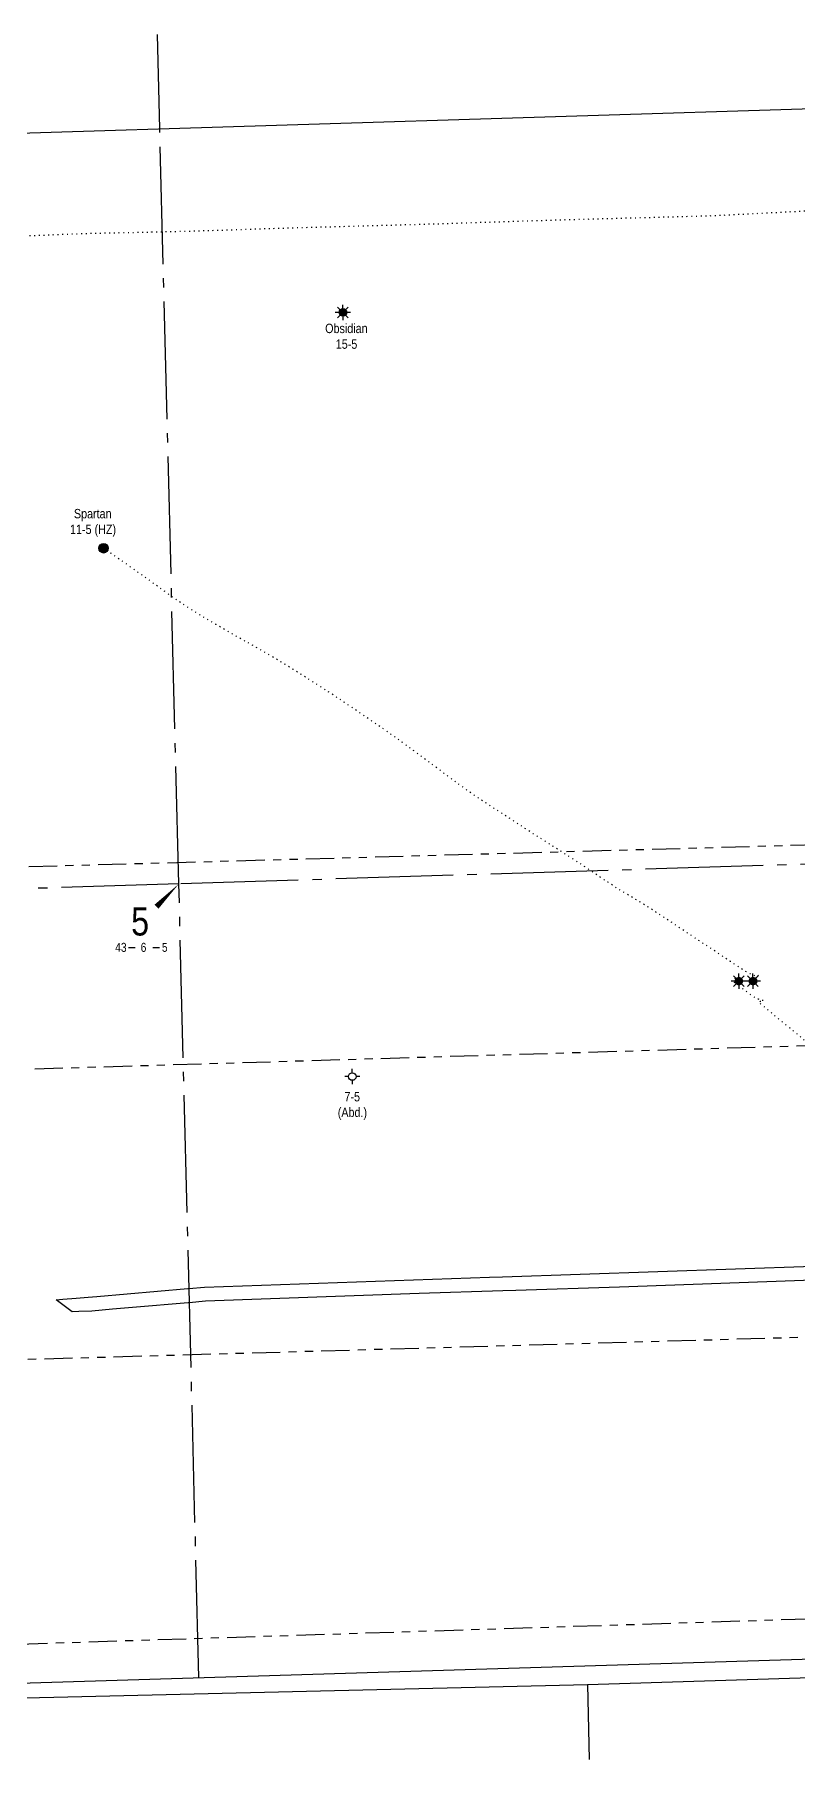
# Model space of a CAD drawing. Extents: x 640289 to 652763, y 5833822 to 5839625.
# Drawn here: x 646197 to 647009, y 5837574 to 5839411 of the extents above; entities that cross this region are included whole.
import ezdxf
from ezdxf.enums import TextEntityAlignment as Align

# ---------------------------------------------------------------- set-up
doc = ezdxf.new("R2010")
doc.units = 0
doc.header["$LTSCALE"] = 5
for name, pattern in [('foc-DOT', [1, 0.2, -0.8]), ('foc-DRILLPATH', [14.75, 6, -1.75, 1.75, -1.75, 1.75, -1.75]), ('foc-QUARTERLINE', [33, 25, -3, 2, -3])]:
    doc.linetypes.add(name, pattern=pattern)
for name, color, linetype in [('10', 1, 'Continuous'), ('9', 3, 'Continuous'), ('AS-DRILL-T', 8, 'Continuous'), ('DETAIL-HZ-Existing', 8, 'foc-DOT'), ('DRILL-T', 8, 'Continuous'), ('F-RW', 190, 'Continuous'), ('F-WS-S', 8, 'Continuous'), ('L-QSEC', 8, 'foc-QUARTERLINE'), ('L-SEC', 7, 'Continuous'), ('L-SECLBL', 7, 'Continuous'), ('P-PDRILLPATH', 12, 'foc-DRILLPATH')]:
    doc.layers.add(name, color=color, linetype=linetype)
doc.styles.add('80L', font='ARIALN.TTF', dxfattribs={"height": 10})
doc.styles.add('SIMPLEX', font='ARIALN.TTF')

# ---------------------------------------------------------------- blocks, each defined once
blk = doc.blocks.new('L-SECLBL')
at = {"layer": '9', "color": 7}
for p, q in [((-5.1, -27.8), (-12.3, -27.8)), ((20.7, -27.8), (13.5, -27.8))]:
    blk.add_line(p, q, dxfattribs=at)
at = {"layer": '10', "color": 2, "style": 'SIMPLEX'}
blk.add_attdef('SEC', text='', height=30, dxfattribs=at).set_placement((0, 0), align=Align.MIDDLE)
at = {"layer": '10', "color": 5, "style": '80L'}
blk.add_attdef('TWP', text='', height=9.5, dxfattribs=at).set_placement((-14.4, -27.4), align=Align.MIDDLE_RIGHT)
blk.add_attdef('RGE', text='', height=9.5, dxfattribs=at).set_placement((3.6, -27.4), align=Align.MIDDLE_CENTER)
blk.add_attdef('MER', text='', height=9.5, dxfattribs=at).set_placement((23.2, -27.4), align=Align.MIDDLE_LEFT)
blk = doc.blocks.new('BH-Existing')
at = {"layer": 'AS-DRILL-T'}
h = blk.add_hatch(color=256, dxfattribs=at)
h.dxf.hatch_style = 1
edge = h.paths.add_edge_path()
edge.add_arc((0, 0), 0.5, 0, 360)
blk.add_circle((0, 0), 0.5, dxfattribs=at)
blk = doc.blocks.new('GAS')
h = blk.add_hatch(color=255)
h.dxf.hatch_style = 1
edge = h.paths.add_edge_path()
edge.add_arc((0, 0), 0.9, 0, 360)
for p, q in [((-0.81, 0), (-1.62, 0)), ((-0.57, 0.57), (-1.14, 1.14)), ((0, 0.81), (0, 1.62)), ((0.57, 0.57), (1.14, 1.14)), ((1.62, 0), (0.81, 0)), ((-0.57, -0.57), (-1.14, -1.14)), ((0, -0.81), (0, -1.62)), ((1.14, -1.14), (0.57, -0.57))]:
    blk.add_line(p, q)
blk.add_circle((0, 0), 0.8)
blk = doc.blocks.new('GABD')
for p, q in [((-0.81, 0), (-1.62, 0)), ((0, 0.81), (0, 1.62)), ((1.62, 0), (0.81, 0)), ((0, -0.81), (0, -1.62))]:
    blk.add_line(p, q)
blk.add_circle((0, 0), 0.8)

msp = doc.modelspace()

# ---------------------------------------------------------------- linework, layer by layer
at = {"layer": 'DETAIL-HZ-Existing', "flags": 128}
for points in [[(644907.002, 5839078.823), (644906.995, 5839078.753), (644907.025, 5839078.744), (644906.824, 5839078.758), (644906.369, 5839078.604), (644905.63, 5839078.562), (644905.338, 5839078.953), (644905.822, 5839079.498), (644906.422, 5839080.176), (644906.737, 5839081.026), (644906.591, 5839081.212), (644906.476, 5839080.708), (644906.462, 5839080.518), (644906.438, 5839080.317), (644906.384, 5839080.105), (644906.154, 5839079.438), (644905.98, 5839078.902), (644905.835, 5839078.388), (644905.675, 5839078.053), (644905.61, 5839078.211), (644905.503, 5839078.798), (644905.802, 5839079.478), (644905.939, 5839079.582), (644906.057, 5839079.675), (644906.183, 5839079.789), (644906.427, 5839080.016), (644906.866, 5839080.39), (644907.522, 5839080.849), (644908.418, 5839081.346), (644909.541, 5839081.92), (644910.913, 5839082.571), (644912.511, 5839083.319), (644914.32, 5839084.043), (644916.332, 5839084.683), (644918.567, 5839085.23), (644921.024, 5839085.693), (644923.713, 5839086.113), (644926.601, 5839086.57), (644929.665, 5839087.151), (644932.904, 5839087.888), (644936.251, 5839088.728), (644939.816, 5839089.614), (644943.562, 5839090.466), (644947.609, 5839091.317), (644951.884, 5839092.224), (644956.406, 5839093.229), (644961.135, 5839094.331), (644966.111, 5839095.539), (644971.255, 5839096.833), (644976.624, 5839098.293), (644982.229, 5839099.871), (644987.935, 5839101.461), (644993.89, 5839103.039), (645000.098, 5839104.554), (645006.529, 5839105.966), (645013.064, 5839107.251), (645019.93, 5839108.466), (645026.988, 5839109.677), (645034.212, 5839110.962), (645041.605, 5839112.323), (645049.189, 5839113.659), (645056.933, 5839114.98), (645064.866, 5839116.347), (645072.868, 5839117.736), (645074.002, 5839117.939), (645081.078, 5839119.2), (645089.338, 5839120.677), (645097.687, 5839122.186), (645098.95, 5839122.414), (645106.035, 5839123.715), (645114.521, 5839125.308), (645122.946, 5839126.94), (645131.589, 5839128.648), (645140.272, 5839130.367), (645149.013, 5839132.138), (645157.834, 5839133.921), (645166.757, 5839135.647), (645175.702, 5839137.294), (645184.748, 5839138.894), (645193.826, 5839140.425), (645203.057, 5839141.9), (645212.279, 5839143.305), (645221.612, 5839144.683), (645230.946, 5839146.042), (645240.397, 5839147.494), (645249.786, 5839149.014), (645259.244, 5839150.546), (645266.781, 5839151.771), (645306.931, 5839158.408), (645325.909, 5839161.474), (645344.962, 5839164.332), (645363.791, 5839166.984), (645382.694, 5839169.547), (645401.799, 5839171.987), (645420.9, 5839174.276), (645440.064, 5839176.107), (645459.249, 5839177.229), (645478.356, 5839177.617), (645497.475, 5839177.606), (645516.652, 5839177.637), (645535.767, 5839177.746), (645555.002, 5839177.868), (645574.274, 5839178.112), (645593.359, 5839178.56), (645612.643, 5839179.034), (645631.827, 5839179.525), (645650.884, 5839179.912), (645670.091, 5839180.304), (645689.256, 5839180.744), (645708.461, 5839181.196), (645727.656, 5839181.647), (645746.682, 5839182.084), (645765.766, 5839182.552), (645784.972, 5839182.963), (645804.2, 5839183.316), (645823.396, 5839183.747), (645842.609, 5839184.289), (645861.645, 5839184.705), (645880.85, 5839185.157), (645900.013, 5839185.648), (645919.041, 5839186.004), (645938.32, 5839186.318), (645957.409, 5839186.976), (645976.563, 5839187.816), (645995.59, 5839188.543), (646014.772, 5839189.404), (646033.895, 5839190.293), (646053.127, 5839191.166), (646072.182, 5839191.963), (646091.409, 5839192.686), (646110.588, 5839193.327), (646129.746, 5839194.017), (646148.942, 5839194.769), (646168.047, 5839195.557), (646187.231, 5839196.399), (646206.238, 5839197.125), (646225.322, 5839197.933), (646244.509, 5839198.664), (646263.731, 5839199.216), (646282.917, 5839199.617), (646302.135, 5839199.979), (646321.331, 5839200.401), (646340.526, 5839200.862), (646359.559, 5839201.378), (646378.751, 5839201.93), (646397.822, 5839202.508), (646417.032, 5839203.149), (646436.221, 5839203.801), (646455.401, 5839204.412), (646474.631, 5839205.024), (646493.714, 5839205.562), (646512.888, 5839206.033), (646531.93, 5839206.59), (646551.103, 5839207.12), (646570.367, 5839207.614), (646589.469, 5839208.163), (646608.73, 5839208.756), (646627.953, 5839209.268), (646647.144, 5839209.869), (646666.362, 5839210.552), (646685.552, 5839211.163), (646704.742, 5839211.794), (646723.912, 5839212.395), (646742.913, 5839212.99), (646762.185, 5839213.544), (646781.387, 5839214.096), (646800.59, 5839214.617), (646819.783, 5839215.139), (646838.986, 5839215.66), (646858.2, 5839216.152), (646877.401, 5839216.734), (646896.656, 5839217.207), (646915.858, 5839217.759), (646934.85, 5839218.644), (646954.058, 5839219.666), (646973.138, 5839220.614), (646992.238, 5839221.573), (647011.386, 5839222.603), (647030.555, 5839223.604), (647049.723, 5839224.615), (647068.901, 5839225.646), (647088.074, 5839226.497), (647107.292, 5839227.179), (647126.49, 5839227.861), (647145.678, 5839228.562), (647164.844, 5839229.332), (647184.06, 5839230.085), (647203.078, 5839230.751), (647222.099, 5839231.357), (647241.35, 5839231.92), (647260.553, 5839232.462), (647279.768, 5839232.914), (647298.992, 5839233.416), (647318.161, 5839234.036), (647337.362, 5839234.648), (647356.685, 5839235.173), (647375.918, 5839235.696), (647395.06, 5839236.256), (647414.193, 5839236.775), (647433.366, 5839237.296), (647452.558, 5839237.827), (647471.791, 5839238.35), (647491.113, 5839238.905), (647510.284, 5839239.496), (647529.524, 5839240.118), (647548.716, 5839240.67), (647567.821, 5839241.128), (647587.016, 5839241.57), (647606.191, 5839242.03), (647625.414, 5839242.543), (647644.696, 5839243.127), (647663.937, 5839243.699), (647683.198, 5839244.303), (647702.398, 5839244.914), (647721.622, 5839245.397), (647740.776, 5839245.877), (647759.961, 5839246.338), (647779.085, 5839246.837), (647798.104, 5839247.463), (647817.354, 5839248.086), (647836.534, 5839248.707), (647855.703, 5839249.368), (647874.993, 5839249.992), (647894.054, 5839250.6), (647913.076, 5839251.146), (647932.379, 5839251.651), (647951.552, 5839252.171), (647970.74, 5839252.863), (647989.959, 5839253.525), (648009.139, 5839254.136), (648028.35, 5839254.748), (648047.548, 5839255.089), (648063.944, 5839255.363)], [(646961.519, 5838402.949), (646961.532, 5838402.87), (646961.573, 5838402.831), (646961.655, 5838402.763), (646961.707, 5838402.685), (646961.739, 5838402.626), (646961.743, 5838402.496), (646961.717, 5838402.365), (646961.67, 5838402.263), (646961.593, 5838402.161), (646961.497, 5838402.028), (646961.38, 5838401.935), (646961.222, 5838401.86), (646961.024, 5838401.774), (646960.787, 5838401.686), (646960.55, 5838401.599), (646960.222, 5838401.499), (646959.903, 5838401.49), (646959.659, 5838401.612), (646959.413, 5838401.795), (646959.188, 5838401.958), (646959.045, 5838402.044), (646958.922, 5838402.14), (646958.789, 5838402.257), (646958.615, 5838402.391), (646958.39, 5838402.535), (646958.137, 5838402.637), (646957.864, 5838402.739), (646957.61, 5838402.871), (646957.395, 5838403.025), (646957.201, 5838403.159), (646956.597, 5838403.601), (646956.3, 5838403.852), (646956.132, 5838404.117), (646956.084, 5838404.356), (646956.187, 5838404.589), (646956.421, 5838404.816), (646956.706, 5838404.985), (646957.031, 5838405.155), (646957.357, 5838405.285), (646957.676, 5838405.304), (646957.958, 5838405.273), (646958.199, 5838405.24), (646958.43, 5838405.207), (646958.671, 5838405.164), (646958.932, 5838405.142), (646959.173, 5838405.099), (646959.375, 5838405.035), (646959.579, 5838404.922), (646959.773, 5838404.797), (646959.947, 5838404.673), (646960.091, 5838404.537), (646960.216, 5838404.371), (646960.321, 5838404.204), (646960.386, 5838404.025), (646960.421, 5838403.876), (646960.425, 5838403.737), (646960.409, 5838403.616), (646960.402, 5838403.516), (646960.413, 5838403.476), (646960.392, 5838403.495), (646960.371, 5838403.545), (646960.369, 5838403.615), (646960.336, 5838403.694), (646960.234, 5838403.781), (646960.071, 5838403.846), (646959.87, 5838403.9), (646959.657, 5838403.973), (646959.464, 5838404.088), (646959.341, 5838404.184), (646959.267, 5838404.312), (646959.204, 5838404.41), (646959.202, 5838404.49), (646959.179, 5838404.569), (646959.158, 5838404.629), (646959.227, 5838404.651), (646959.379, 5838404.585), (646959.605, 5838404.392), (646959.912, 5838404.171), (646960.247, 5838404.011), (646960.61, 5838403.912), (646960.981, 5838403.883), (646961.311, 5838403.893), (646961.6, 5838403.922), (646961.87, 5838403.94), (646962.108, 5838403.977), (646962.28, 5838403.933), (646962.362, 5838403.865), (646962.433, 5838403.837), (646962.512, 5838403.86), (646962.631, 5838403.893), (646962.75, 5838403.937), (646962.898, 5838403.991), (646963.087, 5838404.037), (646963.158, 5838403.999), (646963.123, 5838403.858), (646963.117, 5838403.718), (646963.161, 5838403.569), (646963.204, 5838403.48), (646963.154, 5838403.489), (646963.031, 5838403.575), (646962.957, 5838403.713), (646962.972, 5838403.864), (646963.037, 5838404.025), (646963.096, 5838404.087), (646963.136, 5838404.078), (646963.236, 5838404.062), (646963.338, 5838404.024), (646963.32, 5838403.944), (646963.302, 5838403.883), (646963.452, 5838403.888), (646963.66, 5838403.954), (646963.817, 5838404.059), (646963.934, 5838404.163), (646963.982, 5838404.234), (646963.992, 5838404.214), (646963.984, 5838404.144), (646963.975, 5838404.114), (646963.896, 5838404.071), (646963.767, 5838404.047), (646963.635, 5838404.103), (646963.511, 5838404.26), (646963.507, 5838404.38), (646963.495, 5838404.429), (646963.442, 5838404.538), (646963.399, 5838404.657), (646963.415, 5838404.777), (646963.432, 5838404.888), (646963.439, 5838404.988), (646963.496, 5838405.07), (646963.554, 5838405.152), (646963.622, 5838405.214), (646963.669, 5838405.295), (646963.767, 5838405.378), (646963.935, 5838405.433), (646964.123, 5838405.529), (646964.319, 5838405.635), (646964.507, 5838405.721), (646964.624, 5838405.834), (646964.628, 5838406.004), (646964.633, 5838406.195), (646964.647, 5838406.385), (646964.711, 5838406.577), (646964.807, 5838406.71), (646964.943, 5838406.844), (646965.06, 5838406.968), (646965.225, 5838407.123), (646965.557, 5838407.393), (646965.94, 5838407.625), (646965.997, 5838407.726), (646965.944, 5838407.845), (646965.8, 5838407.951), (646965.447, 5838408.06), (646964.792, 5838408.22), (646963.732, 5838408.528), (646962.316, 5838409.046), (646960.552, 5838409.813), (646958.551, 5838410.803), (646956.375, 5838411.958), (646954.065, 5838413.259), (646951.62, 5838414.716), (646949.02, 5838416.338), (646946.355, 5838418.099), (646943.638, 5838419.948), (646940.73, 5838421.841), (646937.638, 5838423.828), (646934.434, 5838425.902), (646931.167, 5838428.075), (646927.624, 5838430.469), (646923.762, 5838433.124), (646919.523, 5838436.007), (646914.94, 5838439.02), (646910.114, 5838442.136), (646905.123, 5838445.397), (646899.998, 5838448.814), (646894.698, 5838452.366), (646889.164, 5838456.05), (646883.477, 5838459.841), (646877.637, 5838463.746), (646871.554, 5838467.714), (646865.289, 5838471.777), (646858.501, 5838476.254), (646851.948, 5838480.549), (646845.075, 5838484.873), (646837.809, 5838489.246), (646830.189, 5838493.798), (646822.423, 5838498.496), (646814.645, 5838503.294), (646806.89, 5838508.312), (646799.14, 5838513.51), (646791.357, 5838518.778), (646783.605, 5838524.037), (646775.734, 5838529.261), (646767.746, 5838534.383), (646759.71, 5838539.423), (646751.722, 5838544.544), (646743.744, 5838549.666), (646735.696, 5838554.755), (646727.689, 5838559.846), (646719.67, 5838565.006), (646711.719, 5838570.229), (646691.646, 5838583.259), (646675.677, 5838593.602), (646659.898, 5838604.261), (646644.486, 5838615.391), (646629.254, 5838626.827), (646613.923, 5838638.209), (646598.604, 5838649.562), (646583.278, 5838660.785), (646567.495, 5838671.924), (646551.755, 5838682.624), (646536.004, 5838693.354), (646520.247, 5838703.943), (646504.327, 5838714.307), (646488.331, 5838724.569), (646472.248, 5838734.689), (646456.01, 5838744.633), (646439.593, 5838754.242), (646423.013, 5838763.627), (646406.534, 5838772.954), (646390.02, 5838782.42), (646373.689, 5838792.151), (646357.604, 5838802.361), (646341.885, 5838813.041), (646326.484, 5838824.112), (646311.079, 5838835.302), (646295.451, 5838846.256), (646285.787, 5838852.897), (646270.193, 5838863.732)], [(646946.499, 5838402.941), (646946.609, 5838402.924), (646946.774, 5838402.769), (646946.647, 5838402.665), (646946.437, 5838402.659), (646946.16, 5838402.551), (646945.854, 5838402.411), (646945.409, 5838402.248), (646944.727, 5838401.987), (646943.886, 5838401.662), (646942.984, 5838401.384), (646942.207, 5838401.271), (646941.673, 5838401.395), (646941.352, 5838401.755), (646941.108, 5838402.208), (646940.961, 5838402.774), (646941.073, 5838403.368), (646941.38, 5838403.817), (646941.843, 5838404.061), (646942.387, 5838404.268), (646943.01, 5838404.507), (646943.526, 5838404.642), (646943.685, 5838404.667), (646944.251, 5838404.834), (646944.835, 5838405.022), (646945.409, 5838405.229), (646945.922, 5838405.475), (646946.384, 5838405.749), (646946.836, 5838406.013), (646947.21, 5838406.224), (646947.524, 5838406.414), (646947.581, 5838406.525), (646947.391, 5838406.51), (646947.133, 5838406.442), (646946.845, 5838406.373), (646946.557, 5838406.314), (646946.307, 5838406.297), (646946.077, 5838406.31), (646945.845, 5838406.353), (646945.623, 5838406.426), (646945.461, 5838406.511), (646945.211, 5838406.494), (646944.774, 5838406.371), (646944.308, 5838406.246), (646943.79, 5838406.161), (646943.204, 5838406.023), (646942.66, 5838405.837), (646942.155, 5838405.651), (646941.926, 5838405.294), (646942.029, 5838404.857), (646942.194, 5838404.352), (646942.322, 5838403.765), (646942.371, 5838403.147), (646942.451, 5838402.469), (646942.72, 5838401.857), (646943.055, 5838401.347), (646943.39, 5838400.866), (646943.702, 5838400.456), (646943.981, 5838400.184), (646944.226, 5838400.001), (646944.441, 5838399.848), (646944.759, 5838399.607), (646945.169, 5838399.259), (646945.692, 5838398.825), (646946.328, 5838398.334), (646947.066, 5838397.736), (646947.877, 5838397.07), (646948.697, 5838396.404), (646949.527, 5838395.749), (646950.47, 5838395.017), (646951.443, 5838394.246), (646953.43, 5838392.726), (646956.325, 5838390.632), (646958.954, 5838388.71), (646961.386, 5838387.013), (646963.53, 5838385.597), (646965.371, 5838384.572), (646967.081, 5838383.953), (646968.367, 5838383.432), (646969.282, 5838382.969), (646969.979, 5838382.75), (646971.092, 5838382.644), (646971.661, 5838382.701), (646972.198, 5838382.797), (646972.617, 5838382.84), (646972.859, 5838382.777), (646972.827, 5838382.506), (646972.576, 5838382.198), (646972.395, 5838381.903), (646972.101, 5838381.694), (646971.633, 5838381.64), (646971.155, 5838381.565), (646970.738, 5838381.463), (646970.341, 5838381.34), (646969.885, 5838381.207), (646969.368, 5838381.101), (646968.921, 5838381.007), (646968.575, 5838380.857), (646968.299, 5838380.729), (646968.071, 5838380.642), (646967.903, 5838380.577), (646967.715, 5838380.521), (646967.604, 5838380.528), (646967.473, 5838380.584), (646967.412, 5838380.602), (646967.402, 5838380.601), (646967.402, 5838380.591), (646967.465, 5838380.523), (646967.66, 5838380.349), (646968.018, 5838380.08), (646968.56, 5838379.686), (646968.703, 5838379.59), (646969.307, 5838379.138), (646970.24, 5838378.406), (646971.407, 5838377.511), (646972.791, 5838376.412), (646974.381, 5838375.1), (646976.067, 5838373.61), (646977.97, 5838371.896), (646980.147, 5838370.041), (646982.528, 5838368.052), (646985.669, 5838365.386), (646990.803, 5838361.049), (646995.08, 5838357.546), (646997.777, 5838355.376), (647000.657, 5838353.092), (647003.855, 5838350.578), (647007.362, 5838347.742), (647011.129, 5838344.554), (647014.726, 5838341.401), (647018.169, 5838338.364), (647021.847, 5838335.203), (647025.39, 5838332.169), (647028.881, 5838329.193), (647032.559, 5838326.002), (647036.351, 5838322.675), (647040.361, 5838319.104), (647044.507, 5838315.318), (647048.705, 5838311.473), (647053.046, 5838307.512), (647057.375, 5838303.651), (647061.955, 5838299.717), (647066.882, 5838295.594), (647071.727, 5838291.518), (647076.841, 5838287.14), (647082.224, 5838282.481), (647087.372, 5838278.014), (647092.815, 5838273.326), (647098.671, 5838268.27), (647104.036, 5838263.53), (647109.785, 5838258.351), (647115.95, 5838252.645), (647121.987, 5838246.854), (647127.761, 5838241.176), (647133.413, 5838235.554), (647139.425, 5838229.622), (647145.424, 5838223.791), (647151.563, 5838217.953), (647157.821, 5838212.119), (647164.179, 5838206.318), (647170.73, 5838200.423), (647177.137, 5838194.654), (647181.901, 5838190.296), (647183.661, 5838188.668), (647190.251, 5838182.474), (647196.587, 5838176.402), (647203.007, 5838170.183), (647209.625, 5838163.72), (647215.801, 5838157.644), (647222.214, 5838151.354), (647228.987, 5838144.725), (647235.069, 5838138.796), (647241.53, 5838132.558), (647248.062, 5838126.282), (647258.474, 5838116.412), (647268.419, 5838107.138), (647274.492, 5838101.498), (647278.311, 5838097.912), (647288.177, 5838088.595), (647298.081, 5838079.32), (647308.054, 5838070.087), (647318.055, 5838060.924), (647328.105, 5838051.813), (647337.952, 5838042.436), (647347.585, 5838032.872), (647357.393, 5838023.494), (647367.327, 5838014.219), (647377.115, 5838004.8), (647386.962, 5837995.453), (647397.09, 5837986.385), (647406.963, 5837977.138), (647416.646, 5837967.586), (647426.387, 5837958.076), (647436.117, 5837948.615), (647445.917, 5837939.166), (647455.714, 5837929.787), (647465.521, 5837920.409), (647475.348, 5837911.061), (647485.292, 5837901.787), (647495.313, 5837892.645), (647505.441, 5837883.566), (647515.549, 5837874.517), (647525.657, 5837865.458), (647535.842, 5837856.491), (647546.085, 5837847.586), (647556.379, 5837838.673), (647566.583, 5837829.716), (647576.663, 5837820.606), (647586.724, 5837811.446), (647596.706, 5837802.233), (647606.611, 5837792.927), (647616.468, 5837783.57), (647626.286, 5837774.192), (647636.172, 5837764.836), (647646.184, 5837755.644), (647656.262, 5837746.574), (647666.409, 5837737.546), (647676.585, 5837728.569), (647686.71, 5837719.61), (647696.943, 5837710.695), (647707.225, 5837701.841), (647717.401, 5837692.844), (647727.462, 5837683.693), (647737.513, 5837674.532), (647747.553, 5837665.401), (647757.565, 5837656.199), (647767.527, 5837646.985), (647777.559, 5837637.804), (647787.629, 5837628.683), (647797.737, 5837619.594), (647807.826, 5837610.514), (647812.354, 5837606.426)], [(646961.519, 5838402.949), (646961.532, 5838402.87), (646961.573, 5838402.831), (646961.655, 5838402.763), (646961.707, 5838402.685), (646961.739, 5838402.626), (646961.743, 5838402.496), (646961.717, 5838402.365), (646961.67, 5838402.263), (646961.593, 5838402.161), (646961.497, 5838402.028), (646961.38, 5838401.935), (646961.222, 5838401.86), (646961.024, 5838401.774), (646960.787, 5838401.686), (646960.55, 5838401.599), (646960.222, 5838401.499), (646959.903, 5838401.49), (646959.659, 5838401.612), (646959.413, 5838401.795), (646959.188, 5838401.958), (646959.045, 5838402.044), (646958.922, 5838402.14), (646958.789, 5838402.257), (646958.615, 5838402.391), (646958.39, 5838402.535), (646958.137, 5838402.637), (646957.864, 5838402.739), (646957.61, 5838402.871), (646957.395, 5838403.025), (646957.201, 5838403.159), (646956.597, 5838403.601), (646956.3, 5838403.852), (646956.132, 5838404.107), (646956.084, 5838404.356), (646956.187, 5838404.589), (646956.421, 5838404.816), (646956.706, 5838404.985), (646957.021, 5838405.154), (646957.357, 5838405.285), (646957.676, 5838405.304), (646957.948, 5838405.272), (646958.199, 5838405.24), (646958.42, 5838405.207), (646958.671, 5838405.164), (646958.932, 5838405.142), (646959.173, 5838405.099), (646959.375, 5838405.035), (646959.579, 5838404.922), (646959.773, 5838404.797), (646959.937, 5838404.672), (646960.091, 5838404.537), (646960.216, 5838404.371), (646960.321, 5838404.204), (646960.386, 5838404.025), (646960.411, 5838403.876), (646960.425, 5838403.737), (646960.409, 5838403.606), (646960.402, 5838403.516), (646960.413, 5838403.466), (646960.392, 5838403.495), (646960.371, 5838403.545), (646960.369, 5838403.615), (646960.336, 5838403.694), (646960.234, 5838403.781), (646960.071, 5838403.846), (646959.87, 5838403.9), (646959.657, 5838403.973), (646959.464, 5838404.088), (646959.341, 5838404.184), (646959.257, 5838404.312), (646959.204, 5838404.41), (646959.202, 5838404.49), (646959.179, 5838404.569), (646959.158, 5838404.629), (646959.227, 5838404.651), (646959.379, 5838404.585), (646959.605, 5838404.392), (646959.912, 5838404.171), (646960.247, 5838404.011), (646960.61, 5838403.912), (646960.971, 5838403.883), (646961.311, 5838403.893), (646961.6, 5838403.922), (646961.86, 5838403.94), (646962.108, 5838403.977), (646962.28, 5838403.933), (646962.362, 5838403.865), (646962.433, 5838403.837), (646962.512, 5838403.86), (646962.631, 5838403.893), (646962.75, 5838403.937), (646962.898, 5838403.991), (646963.087, 5838404.037), (646963.158, 5838403.999), (646963.123, 5838403.858), (646963.117, 5838403.718), (646963.161, 5838403.569), (646963.204, 5838403.48), (646963.154, 5838403.489), (646963.031, 5838403.575), (646962.947, 5838403.713), (646962.962, 5838403.863), (646963.037, 5838404.025), (646963.096, 5838404.087), (646963.136, 5838404.078), (646963.236, 5838404.062), (646963.338, 5838404.024), (646963.32, 5838403.944), (646963.302, 5838403.873), (646963.452, 5838403.888), (646963.66, 5838403.954), (646963.817, 5838404.059), (646963.934, 5838404.163), (646963.982, 5838404.234), (646963.992, 5838404.214), (646963.984, 5838404.144), (646963.976, 5838404.104), (646963.886, 5838404.071), (646963.767, 5838404.047), (646963.635, 5838404.103), (646963.511, 5838404.26), (646963.507, 5838404.38), (646963.495, 5838404.429), (646963.442, 5838404.528), (646963.399, 5838404.657), (646963.415, 5838404.777), (646963.432, 5838404.888), (646963.439, 5838404.988), (646963.486, 5838405.069), (646963.554, 5838405.142), (646963.612, 5838405.203), (646963.67, 5838405.285), (646963.767, 5838405.368), (646963.925, 5838405.433), (646964.123, 5838405.529), (646964.319, 5838405.635), (646964.507, 5838405.721), (646964.614, 5838405.834), (646964.628, 5838406.004), (646964.633, 5838406.195), (646964.647, 5838406.385), (646964.711, 5838406.577), (646964.807, 5838406.71), (646964.943, 5838406.844), (646965.05, 5838406.967), (646965.225, 5838407.123), (646965.557, 5838407.383), (646965.94, 5838407.625), (646966.159, 5838407.681), (646966.288, 5838407.705), (646966.168, 5838407.702), (646965.919, 5838407.664), (646965.72, 5838407.628), (646965.609, 5838407.655), (646965.578, 5838407.704), (646965.605, 5838407.785), (646965.672, 5838407.887), (646965.77, 5838407.96), (646965.868, 5838408.043), (646966.014, 5838408.167), (646966.15, 5838408.311), (646966.295, 5838408.456), (646966.364, 5838408.498), (646966.53, 5838408.633), (646967.509, 5838409.363)]]:
    msp.add_lwpolyline(points, dxfattribs=at)
at = {"layer": 'F-RW'}
msp.add_lwpolyline([(647025.332, 5838084.609), (646819.323, 5838077.295), (646709.143, 5838073.667), (646695.416, 5838073.215), (646606.276, 5838070.281), (646378.541, 5838062.133), (646361.15, 5838060.642), (646360.2, 5838060.56), (646301.052, 5838055.488), (646279.55, 5838053.628), (646257.73, 5838051.754), (646243.692, 5838051.286), (646236.87, 5838051.089), (646219.585, 5838063.87), (646226.654, 5838064.441), (646241.065, 5838065.466), (646253.622, 5838066.492), (646262.863, 5838067.272), (646359.83, 5838075.587), (646360.779, 5838075.668), (646377.677, 5838077.103), (646681.078, 5838087.659), (646694.782, 5838088.135), (647025.514, 5838099.664)], dxfattribs=at)
at = {"layer": 'L-QSEC'}
for p, q in [((646330.051, 5839310.274), (646327.518, 5839410.638)), ((646350.332, 5838506.469), (646330.051, 5839310.274)), ((647137.17, 5838531.102), (646350.332, 5838506.469)), ((646350.332, 5838506.469), (645552.432, 5838481.491)), ((646371.648, 5837661.67), (646350.332, 5838506.469)), ((646785.254, 5837654.113), (646787.018, 5837574.384))]:
    msp.add_line(p, q, dxfattribs=at)
at = {"layer": 'L-SEC'}
for p, q in [((645534.254, 5839285.625), (647128.018, 5839334.991)), ((645596.279, 5837637.744), (647146.789, 5837685.43)), ((645985.343, 5837635.383), (646785.254, 5837654.113)), ((646785.254, 5837654.113), (647045.858, 5837662.323))]:
    msp.add_line(p, q, dxfattribs=at)
at = {"layer": 'L-SECLBL', "flags": 128}
msp.add_lwpolyline([(646350.332, 5838506.469, 0, 5.998, 0), (646326.522, 5838482.188, 0, 0, 0)], format="xyseb", dxfattribs=at)
at = {"layer": 'P-PDRILLPATH', "flags": 128}
for points in [[(647896.182, 5838228.083), (647787, 5838455), (647567, 5838563), (644131, 5838467)], [(647896.653, 5838213.091), (647547, 5838350), (645295, 5838282)], [(647897.281, 5838193.103), (647585, 5838040), (645311, 5837975)], [(647897.752, 5838178.112), (647743, 5837747), (645309, 5837669)]]:
    msp.add_lwpolyline(points, dxfattribs=at)

# ---------------------------------------------------------------- block references
at = {"layer": 'AS-DRILL-T'}
for name, p, xscale, yscale, zscale in [('BH-Existing', (646270.19, 5838863.681), 9.999999999999877, 9.999999999999877, 9.999999999999877), ('GABD', (646534.998, 5838301.376), 4.998555499999963, 4.998555499999963, 4.998555499999963)]:
    msp.add_blockref(name, p, dxfattribs=dict(at, xscale=xscale, yscale=yscale, zscale=zscale))
at = {"layer": 'F-WS-S', "xscale": 4.999999999999939, "yscale": 4.999999999999939, "zscale": 4.999999999999939}
for p in [(646524.994, 5839114.79), (646946.499, 5838402.941), (646961.519, 5838402.949)]:
    msp.add_blockref('GAS', p, dxfattribs=at)
at = {"layer": 'L-SECLBL', "xscale": 0.9997111, "yscale": 0.9997111, "zscale": 0.9997111}
msp.add_blockref('L-SECLBL', (646309.08, 5838466.307), dxfattribs=at).add_auto_attribs({'SEC': '5', 'TWP': '43', 'RGE': '6', 'MER': '5'})

# ---------------------------------------------------------------- texts
at = {"layer": 'DRILL-T', "char_height": 9.99711, "attachment_point": 1, "style": '80L'}
for s, width, insert in [('\\pi-1.0931;Obsidian\\P\\pi10.21;15-5', 41.63479, (646507.185, 5839102.791)), ('\\pi12.774;Spartan\\P\\pi8.6346;11-5 (HZ)', 64.33602, (646225.829, 5838905.589)), ('\\pi7.525;7-5\\P\\pi0.39878;(Abd.)', 30.59795, (646519.108, 5838284.944))]:
    msp.add_mtext_dynamic_manual_height_columns(s, width=width, gutter_width=50, heights=[0], dxfattribs=dict(at, insert=insert))

doc.saveas('drawing.dxf')
